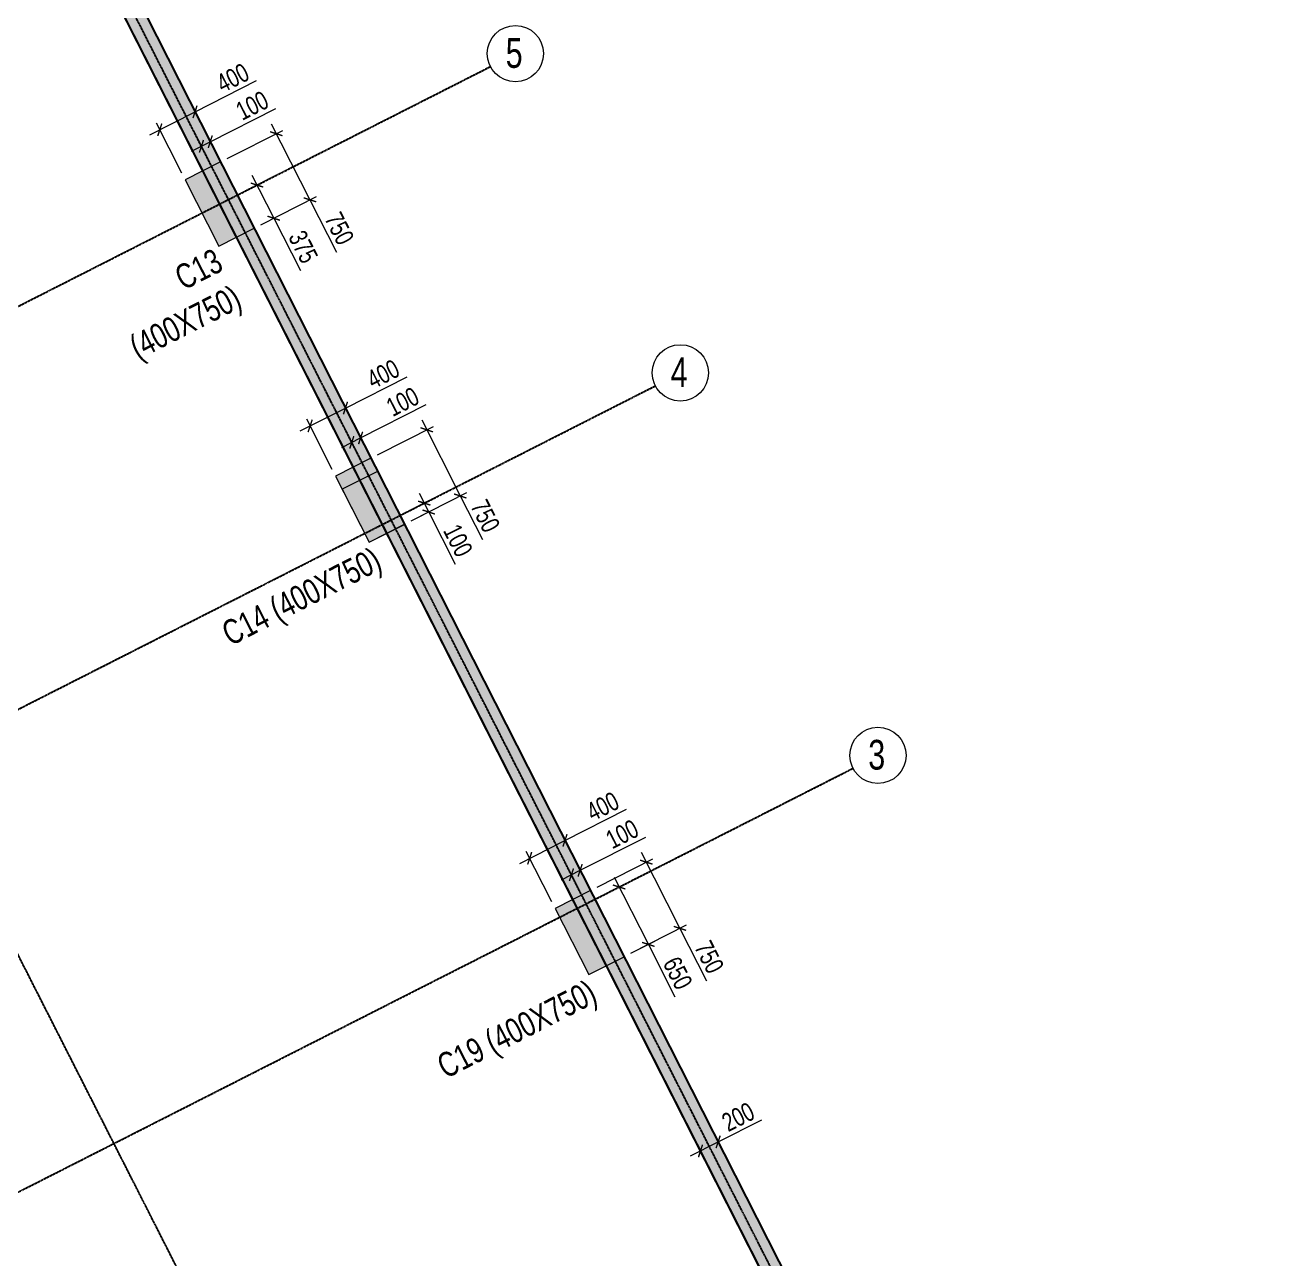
# Model space of a CAD drawing. Header units: millimetres. Extents: x 356 to 40629, y 2483 to 64847.
# Drawn here: x 24580 to 37287, y 38695 to 51162 of the extents above; entities that cross this region are included whole.
import ezdxf

# ---------------------------------------------------------------- set-up
doc = ezdxf.new("R2010")
doc.units = ezdxf.units.MM
doc.linetypes.add('ACAD_ISO10W100', pattern=[18, 12, -3, 0, -3])
doc.linetypes.add('CENTER', pattern=[50.8, 31.75, -6.35, 6.35, -6.35])
doc.layers.add('Arch-Comments', color=30, linetype='Continuous', plot=False)
for name, color, linetype, lineweight in [('S - SEC CUT', 4, 'Continuous', 13), ('S-COL HATCH', 8, 'Continuous', 0), ('S-COLUMN', 6, 'Continuous', 9), ('S-GRID-IDEN', 1, 'Continuous', 9), ('STR-COL-DIM', 8, 'Continuous', 18)]:
    doc.layers.add(name, color=color, linetype=linetype, lineweight=lineweight)
for name, color, linetype in [('S- Structural', 5, 'Continuous'), ('S-COLUMN NO', 6, 'Continuous'), ('S-GRID', 251, 'CENTER'), ('STR-RC WALL', 4, 'Continuous')]:
    doc.layers.add(name, color=color, linetype=linetype)
doc.styles.add('EL', font='swisscl.ttf')
doc.styles.add('SOBHA', font='swisscl.ttf')
doc.styles.add('Swis721 LtCn BT_14', font='swisscl.ttf', dxfattribs={"height": 2.5})
doc.dimstyles.new('S-75', dxfattribs={"dimscale": 75, "dimtxt": 2.5, "dimasz": 1.25, "dimexe": 1, "dimexo": 1, "dimgap": 0.5, "dimtad": 1, "dimdec": 0, "dimrnd": 0.0005, "dimzin": 0, "dimdsep": 46, "dimtxsty": 'EL', "dimblk": 'ARCHTICK', "dimcen": 0.09, "dimdle": 1.5, "dimclrd": 251, "dimclre": 251, "dimclrt": 3, "dimadec": 0, "dimazin": 0, "dimtfac": 1, "dimtdec": 0, "dimtofl": 0, "dimtmove": 0, "dimatfit": 3, "dimfxl": 2, "dimtolj": 1, "dimtzin": 0, "dimlwd": -1, "dimlwe": -1, "dimarcsym": 0})

# ---------------------------------------------------------------- blocks, each defined once
blk = doc.blocks.new('A$Cb8b67056')
at = {"layer": 'S- Structural', "linetype": 'Continuous', "ltscale": 150}
h = blk.add_hatch(color=9, dxfattribs=at)
h.dxf.hatch_style = 1
edge = h.paths.add_edge_path()
edge.add_line((5807, 12101), (2170, 19264))
edge.add_line((2170, 19264), (1489, 26657))
edge.add_line((1489, 26657), (3728, 27795))
edge.add_line((3728, 27795), (1844, 31505))
edge.add_arc((4341, 32773), 2800, 116.9191, 206.9191, ccw=False)
edge.add_line((3073, 35269), (8022, 37782))
edge.add_line((8022, 37782), (23356, 7582))
edge.add_line((23356, 7582), (23656, 7433))
edge.add_line((23656, 7433), (8110, 38051))
edge.add_line((8110, 38051), (2983, 35448))
edge.add_arc((4341, 32773), 3000, 116.9191, 206.9191)
edge.add_line((1666, 31415), (3459, 27883))
edge.add_line((3459, 27883), (1278, 26774))
edge.add_line((1278, 26774), (1974, 19208))
edge.add_line((1974, 19208), (5629, 12010))
edge.add_arc((5138, 11761), 550, -55.2684, 26.9186, ccw=False)
edge.add_line((5452, 11309), (1480, 8555))
edge.add_arc((3784, 5554), 3784, 127.5103, 321.5459)
edge.add_arc((10674, -107), 5135, 121.7, 139.8956, ccw=False)
edge.add_arc((7483, 3216), 1156, 64.7574, 77.4485)
edge.add_arc((10674, -107), 5335, 123.4432, 130.4711)
edge.add_arc((3918, 5523), 3649, 334.4953, 352.5911)
edge.add_arc((13744, 6403), 6353, 192.2731, 198.9021)
edge.add_arc((7597, 3548), 808, 62.0051, 80.2007, ccw=False)
edge.add_arc((13744, 6403), 6153, 149.3688, 200.3614, ccw=False)
edge.add_line((8450, 9537), (8603, 9796))
edge.add_line((8603, 9796), (8431, 9897))
edge.add_line((8431, 9897), (8280, 9636))
edge.add_line((8280, 9636), (8178, 9463))
edge.add_arc((13744, 6403), 6353, 151.1961, 161.7183)
edge.add_arc((20908, 4236), 13835, 162.5032, 163.8355)
edge.add_arc((13744, 6403), 6353, 164.6203, 177.5278)
edge.add_arc((3785, 5554), 3783, 17.2592, 49.7989)
edge.add_line((6227, 8444), (6062, 8321))
edge.add_arc((3785, 5554), 3583, -26.6203, 50.5465, ccw=False)
edge.add_arc((3785, 5554), 3583, 321.5756, 333.3755, ccw=False)
edge.add_arc((10674, -107), 5335, 139.927, 140.0717)
edge.add_arc((3784, 5554), 3584, 244.6516, 321.3767, ccw=False)
edge.add_line((2249, 2315), (2071, 2406))
edge.add_arc((3784, 5554), 3584, 127.5854, 241.4523, ccw=False)
edge.add_line((1598, 8394), (5566, 11145))
edge.add_arc((5138, 11761), 750, 304.7316, 386.9186)
at = {"color": 4, "ltscale": 20}
blk.add_lwpolyline([(6187, 8474, -0.146356), (7398, 6679, -0.124382), (8280, 9636), (8431, 9897), (8603, 9796), (8450, 9537, 0.226243), (7976, 4262, 0.079561), (6747, 3201, -1.130648), (1480, 8555), (5452, 11309, 0.374815), (5629, 12010), (1974, 19208), (1278, 26774), (3459, 27883), (1666, 31415, -0.414214), (2983, 35448), (8110, 38051), (23656, 7433), (23655, 7433)], format="xyb", dxfattribs=at)
at = {"color": 4, "linetype": 'Continuous'}
blk.add_lwpolyline([(23655, 7433), (13720, 5650, -0.570134), (13097, 6786), (13249, 7044), (13422, 6942), (13269, 6684, 0.558487), (13707, 5851), (23356, 7582), (8022, 37782), (3073, 35269, 0.414214), (1844, 31505), (3728, 27795), (1489, 26657), (2170, 19264), (5807, 12101, -0.374815), (5566, 11145), (1598, 8394, 2.861785), (6061, 8321)], format="xyb", dxfattribs=at)
blk = doc.blocks.new('A$Cdfa6e004')
at = {"layer": 'S- Structural', "linetype": 'Continuous', "ltscale": 150}
h = blk.add_hatch(color=9, dxfattribs=at)
h.dxf.hatch_style = 1
h.paths.add_polyline_path([(23655.9, 7383.1), (8109.8, 38000.9), (2982.8, 35397.7, 0.414214), (1666, 31364.6), (3459.4, 27832.5), (1277.9, 26724), (1974.4, 19157.7), (5628.9, 11960.1, -0.3748146), (5451.8, 11259), (1479.8, 8505.4, 1.1306478), (6746.8, 3150.9, -0.0133477), (6928.9, 3355.8), (6997.6, 3512.9), (6828, 3613.7, -1.1978678), (1597.8, 8343.9), (5565.8, 11094.7, 0.3748146), (5807.2, 12050.6), (2170.1, 19214.1), (1489.5, 26607.2), (3728.3, 27744.8), (1844.4, 31455.1, -0.414214), (3073.3, 35219.4), (8022, 37732), (23355.8, 7532.3), (13706.7, 5801.2, -0.5584874), (13268.7, 6634.2), (13096.6, 6736.1, 0.570134), (13719.7, 5600.4)])
at = {"layer": 'STR-RC WALL', "linetype": 'Continuous'}
for points in [[(8450.1, 9487.4, 0.2262432), (7976.1, 4211.9, 0.0795607), (6746.8, 3150.9, -1.1306478), (1479.8, 8505.4), (5451.8, 11259, 0.3748146), (5628.9, 11960.1), (1974.4, 19157.7), (1277.9, 26724), (3459.4, 27832.5), (1666, 31364.6, -0.414214), (2982.8, 35397.7), (8109.8, 38000.9), (23655.9, 7383.1), (23654.8, 7382.9)], [(23654.8, 7382.9), (13719.7, 5600.4, -0.570134), (13096.6, 6736.1), (13268.7, 6634.2, 0.5584874), (13706.7, 5801.2), (23355.8, 7532.3), (8022, 37732), (3073.3, 35219.4, 0.414214), (1844.4, 31455.1), (3728.3, 27744.8), (1489.5, 26607.2), (2170.1, 19214.1), (5807.2, 12050.6, -0.3748146), (5565.8, 11094.7), (1597.8, 8343.9, 2.8617852), (6061, 8270.9)]]:
    blk.add_lwpolyline(points, format="xyb", dxfattribs=at)
blk = doc.blocks.new('_ArchTick')
at = {"color": 0, "linetype": 'ByBlock', "const_width": 0.15}
blk.add_lwpolyline([(-0.5, -0.5), (0.5, 0.5)], dxfattribs=at)
blk = doc.blocks.new('*D441')
at = {"layer": 'STR-COL-DIM', "color": 251, "linetype": 'Continuous', "transparency": 16777216}
for p, q in [((26296, 50286), (26918, 50601)), ((26519, 49846), (26262, 50353)), ((25839, 50054), (26296, 50286)), ((26163, 49665), (25906, 50171))]:
    blk.add_line(p, q, dxfattribs=at)
at = {"layer": 'STR-COL-DIM', "color": 251, "transparency": 16777216, "xscale": 93.75, "yscale": 93.75, "zscale": 93.75}
for p, rotation in [((26296, 50286), 26.91905313535523), ((25940, 50105), 206.9190531353552)]:
    blk.add_blockref('_ArchTick', p, dxfattribs=dict(at, rotation=rotation))
at = {"layer": 'STR-COL-DIM', "color": 3, "transparency": 16777216, "insert": (26677, 50629), "char_height": 187.5, "attachment_point": 5, "rotation": 26.9191, "style": 'EL'}
blk.add_mtext('\\A1;400', dxfattribs=at)
blk = doc.blocks.new('*D442')
at = {"layer": 'STR-COL-DIM', "color": 251, "linetype": 'Continuous', "transparency": 16777216}
for p, q in [((26450, 49984), (27112, 50320)), ((26260, 49887), (26450, 49984)), ((26431, 49801), (26327, 50005)), ((26519, 49846), (26416, 50050))]:
    blk.add_line(p, q, dxfattribs=at)
at = {"layer": 'STR-COL-DIM', "color": 251, "transparency": 16777216, "xscale": 93.75, "yscale": 93.75, "zscale": 93.75}
for p, rotation in [((26361, 49938), 206.9190531353408), ((26450, 49984), 26.91905313534079)]:
    blk.add_blockref('_ArchTick', p, dxfattribs=dict(at, rotation=rotation))
at = {"layer": 'STR-COL-DIM', "color": 3, "transparency": 16777216, "insert": (26874, 50349), "char_height": 187.5, "attachment_point": 5, "rotation": 26.9191, "style": 'EL'}
blk.add_mtext('\\A1;100', dxfattribs=at)
blk = doc.blocks.new('*D443')
at = {"layer": 'STR-COL-DIM', "color": 251, "linetype": 'Continuous', "transparency": 16777216}
for p, q in [((26790, 49479), (26989, 49580)), ((26871, 49646), (27091, 49211)), ((26960, 49144), (27158, 49245)), ((27091, 49211), (27361, 48681))]:
    blk.add_line(p, q, dxfattribs=at)
at = {"layer": 'STR-COL-DIM', "color": 251, "transparency": 16777216}
for p, xscale, yscale, zscale, rotation in [((26922, 49546), 93.75, 93.75, 93.75, 116.9190531376438), ((27091, 49211), 93.75000000000001, 93.75000000000001, 93.75000000000001, 296.9190531376439)]:
    blk.add_blockref('_ArchTick', p, dxfattribs=dict(at, xscale=xscale, yscale=yscale, zscale=zscale, rotation=rotation))
at = {"layer": 'STR-COL-DIM', "color": 3, "transparency": 16777216, "insert": (27389, 48921), "char_height": 187.5, "attachment_point": 5, "rotation": 296.9191, "style": 'EL'}
blk.add_mtext('\\A1;375', dxfattribs=at)
blk = doc.blocks.new('*D444')
at = {"layer": 'STR-COL-DIM', "color": 251, "linetype": 'Continuous', "transparency": 16777216}
for p, q in [((26620, 49813), (27184, 50099)), ((27066, 50166), (27457, 49397)), ((26960, 49144), (27524, 49431)), ((27457, 49397), (27725, 48868))]:
    blk.add_line(p, q, dxfattribs=at)
at = {"layer": 'STR-COL-DIM', "color": 251, "transparency": 16777216, "xscale": 93.75, "yscale": 93.75, "zscale": 93.75}
for p, rotation in [((27117, 50065), 116.9190266238063), ((27457, 49397), 296.9190266238063)]:
    blk.add_blockref('_ArchTick', p, dxfattribs=dict(at, rotation=rotation))
at = {"layer": 'STR-COL-DIM', "color": 3, "transparency": 16777216, "insert": (27754, 49107), "char_height": 187.5, "attachment_point": 5, "rotation": 296.919, "style": 'EL'}
blk.add_mtext('\\A1;750', dxfattribs=at)
blk = doc.blocks.new('*D445')
at = {"layer": 'STR-COL-DIM', "color": 251, "linetype": 'Continuous', "transparency": 16777216}
for p, q in [((27816, 47293), (28438, 47609)), ((27359, 47061), (27816, 47293)), ((28039, 46853), (27782, 47360)), ((27682, 46672), (27425, 47179))]:
    blk.add_line(p, q, dxfattribs=at)
at = {"layer": 'STR-COL-DIM', "color": 251, "transparency": 16777216, "xscale": 93.75, "yscale": 93.75, "zscale": 93.75}
for p, rotation in [((27816, 47293), 26.91905313535523), ((27459, 47112), 206.9190531353552)]:
    blk.add_blockref('_ArchTick', p, dxfattribs=dict(at, rotation=rotation))
at = {"layer": 'STR-COL-DIM', "color": 3, "transparency": 16777216, "insert": (28197, 47636), "char_height": 187.5, "attachment_point": 5, "rotation": 26.9191, "style": 'EL'}
blk.add_mtext('\\A1;400', dxfattribs=at)
blk = doc.blocks.new('*D446')
at = {"layer": 'STR-COL-DIM', "color": 251, "linetype": 'Continuous', "transparency": 16777216}
for p, q in [((27969, 46991), (28632, 47327)), ((28039, 46853), (27935, 47058)), ((27780, 46895), (27969, 46991)), ((27950, 46808), (27846, 47013))]:
    blk.add_line(p, q, dxfattribs=at)
at = {"layer": 'STR-COL-DIM', "color": 251, "transparency": 16777216, "xscale": 93.75, "yscale": 93.75, "zscale": 93.75}
for p, rotation in [((27880, 46946), 206.9190531353408), ((27969, 46991), 26.91905313534079)]:
    blk.add_blockref('_ArchTick', p, dxfattribs=dict(at, rotation=rotation))
at = {"layer": 'STR-COL-DIM', "color": 3, "transparency": 16777216, "insert": (28394, 47356), "char_height": 187.5, "attachment_point": 5, "rotation": 26.9191, "style": 'EL'}
blk.add_mtext('\\A1;100', dxfattribs=at)
blk = doc.blocks.new('*D447')
at = {"layer": 'STR-COL-DIM', "color": 251, "linetype": 'Continuous', "transparency": 16777216}
for p, q in [((28561, 46432), (28657, 46242)), ((28434, 46241), (28679, 46366)), ((28479, 46152), (28724, 46276)), ((28657, 46242), (28924, 45716))]:
    blk.add_line(p, q, dxfattribs=at)
at = {"layer": 'STR-COL-DIM', "color": 251, "transparency": 16777216}
for p, xscale, yscale, zscale, rotation in [((28612, 46332), 93.75, 93.75, 93.75, 116.9192514383829), ((28657, 46242), 93.74999999999999, 93.74999999999999, 93.74999999999999, 296.9192514383829)]:
    blk.add_blockref('_ArchTick', p, dxfattribs=dict(at, xscale=xscale, yscale=yscale, zscale=zscale, rotation=rotation))
at = {"layer": 'STR-COL-DIM', "color": 3, "transparency": 16777216, "insert": (28953, 45954), "char_height": 187.5, "attachment_point": 5, "rotation": 296.9193, "style": 'EL'}
blk.add_mtext('\\A1;100', dxfattribs=at)
blk = doc.blocks.new('*D448')
at = {"layer": 'STR-COL-DIM', "color": 251, "linetype": 'Continuous', "transparency": 16777216}
for p, q in [((28586, 47173), (28976, 46404)), ((28140, 46821), (28704, 47107)), ((28479, 46152), (29043, 46438)), ((28976, 46404), (29200, 45963))]:
    blk.add_line(p, q, dxfattribs=at)
at = {"layer": 'STR-COL-DIM', "color": 251, "transparency": 16777216, "xscale": 93.75, "yscale": 93.75, "zscale": 93.75}
for p, rotation in [((28637, 47073), 116.9190266234271), ((28976, 46404), 296.9190266234272)]:
    blk.add_blockref('_ArchTick', p, dxfattribs=dict(at, rotation=rotation))
at = {"layer": 'STR-COL-DIM', "color": 3, "transparency": 16777216, "insert": (29229, 46202), "char_height": 187.5, "attachment_point": 5, "rotation": 296.919, "style": 'EL'}
blk.add_mtext('\\A1;750', dxfattribs=at)
blk = doc.blocks.new('*D449')
at = {"layer": 'STR-COL-DIM', "color": 251, "linetype": 'Continuous', "transparency": 16777216}
for p, q in [((30034, 42924), (30656, 43240)), ((30257, 42484), (30000, 42991)), ((29577, 42692), (30034, 42924)), ((29901, 42303), (29643, 42810))]:
    blk.add_line(p, q, dxfattribs=at)
at = {"layer": 'STR-COL-DIM', "color": 251, "transparency": 16777216, "xscale": 93.75, "yscale": 93.75, "zscale": 93.75}
for p, rotation in [((30034, 42924), 26.91905313535523), ((29677, 42743), 206.9190531353552)]:
    blk.add_blockref('_ArchTick', p, dxfattribs=dict(at, rotation=rotation))
at = {"layer": 'STR-COL-DIM', "color": 3, "transparency": 16777216, "insert": (30415, 43267), "char_height": 187.5, "attachment_point": 5, "rotation": 26.9191, "style": 'EL'}
blk.add_mtext('\\A1;400', dxfattribs=at)
blk = doc.blocks.new('*D450')
at = {"layer": 'STR-COL-DIM', "color": 251, "linetype": 'Continuous', "transparency": 16777216}
for p, q in [((30187, 42622), (30850, 42958)), ((29998, 42526), (30187, 42622)), ((30168, 42439), (30065, 42644)), ((30257, 42484), (30154, 42689))]:
    blk.add_line(p, q, dxfattribs=at)
at = {"layer": 'STR-COL-DIM', "color": 251, "transparency": 16777216, "xscale": 93.75, "yscale": 93.75, "zscale": 93.75}
for p, rotation in [((30099, 42577), 206.9190531353408), ((30187, 42622), 26.91905313534079)]:
    blk.add_blockref('_ArchTick', p, dxfattribs=dict(at, rotation=rotation))
at = {"layer": 'STR-COL-DIM', "color": 3, "transparency": 16777216, "insert": (30612, 42987), "char_height": 187.5, "attachment_point": 5, "rotation": 26.9191, "style": 'EL'}
blk.add_mtext('\\A1;100', dxfattribs=at)
blk = doc.blocks.new('*D451')
at = {"layer": 'STR-COL-DIM', "color": 251, "linetype": 'Continuous', "transparency": 16777216}
for p, q in [((30403, 42363), (30648, 42487)), ((30530, 42553), (30876, 41873)), ((30698, 41783), (30943, 41907)), ((30876, 41873), (31145, 41342))]:
    blk.add_line(p, q, dxfattribs=at)
at = {"layer": 'STR-COL-DIM', "color": 251, "transparency": 16777216}
for p, xscale, yscale, zscale, rotation in [((30581, 42453), 93.74999999999999, 93.74999999999999, 93.74999999999999, 116.9192056911603), ((30876, 41873), 93.75, 93.75, 93.75, 296.9192056911603)]:
    blk.add_blockref('_ArchTick', p, dxfattribs=dict(at, xscale=xscale, yscale=yscale, zscale=zscale, rotation=rotation))
at = {"layer": 'STR-COL-DIM', "color": 3, "transparency": 16777216, "insert": (31173, 41582), "char_height": 187.5, "attachment_point": 5, "rotation": 296.9192, "style": 'EL'}
blk.add_mtext('\\A1;650', dxfattribs=at)
blk = doc.blocks.new('*D452')
at = {"layer": 'STR-COL-DIM', "color": 251, "linetype": 'Continuous', "transparency": 16777216}
for p, q in [((30358, 42452), (30922, 42738)), ((30804, 42804), (31195, 42035)), ((30698, 41783), (31261, 42069)), ((31195, 42035), (31463, 41506))]:
    blk.add_line(p, q, dxfattribs=at)
at = {"layer": 'STR-COL-DIM', "color": 251, "transparency": 16777216, "xscale": 93.75, "yscale": 93.75, "zscale": 93.75}
for p, rotation in [((30855, 42704), 116.9190266224799), ((31195, 42035), 296.91902662248)]:
    blk.add_blockref('_ArchTick', p, dxfattribs=dict(at, rotation=rotation))
at = {"layer": 'STR-COL-DIM', "color": 3, "transparency": 16777216, "insert": (31491, 41745), "char_height": 187.5, "attachment_point": 5, "rotation": 296.919, "style": 'EL'}
blk.add_mtext('\\A1;750', dxfattribs=at)
blk = doc.blocks.new('GRIDS')
at = {"layer": 'S-GRID', "linetype": 'ACAD_ISO10W100', "ltscale": 0.05}
for p, q in [((133565.2, -63752.2), (115342.8, -27863.4)), ((127981.9, -64573.6), (110572.2, -30285.6)), ((111517.5, -48558.7), (125559, -41429.1)), ((113161.3, -51796.2), (127225.4, -44655.2)), ((115130.7, -55674.9), (129221.9, -48520.1))]:
    blk.add_line(p, q, dxfattribs=at)
at = {"layer": 'S-GRID-IDEN'}
for centre in [(125811.5, -41298.2), (127477.9, -44524.3), (129474.4, -48389.2)]:
    blk.add_circle(centre, 284.4, dxfattribs=at)
at = {"layer": 'S-GRID-IDEN', "color": 2, "style": 'SOBHA'}
for s, p in [('5', (125713.7, -41441.8)), ('4', (127380.2, -44667.9)), ('3', (129376.7, -48532.8))]:
    blk.add_text(s, height=300, rotation=0, dxfattribs=at).set_placement(p)
blk = doc.blocks.new('BASEMENT COLUMNS')
at = {"layer": 'S-COL HATCH'}
h = blk.add_hatch(color=256, dxfattribs=at)
h.dxf.hatch_style = 1
h.paths.add_polyline_path([(5350, -100236), (5750, -100236), (5750, -99486), (5350, -99486)])
h = blk.add_hatch(color=256, dxfattribs=at)
h.dxf.hatch_style = 1
h.paths.add_polyline_path([(5350, -103593), (5750, -103593), (5750, -102843), (5350, -102843)])
h = blk.add_hatch(color=256, dxfattribs=at)
h.dxf.hatch_style = 1
h.paths.add_polyline_path([(5350, -108493), (5750, -108493), (5750, -107743), (5350, -107743)])
at = {"layer": 'S-COLUMN'}
for points in [[(5350, -100236), (5750, -100236), (5750, -99486), (5350, -99486)], [(5350, -103593), (5750, -103593), (5750, -102843), (5350, -102843)], [(5350, -108493), (5750, -108493), (5750, -107743), (5350, -107743)]]:
    blk.add_lwpolyline(points, close=True, dxfattribs=at)
blk = doc.blocks.new('*D357')
at = {"layer": 'S-COLUMN', "color": 251, "linetype": 'Continuous', "transparency": 16777216}
for p, q in [((31581, 39877), (32024, 40101)), ((31659, 39724), (31547, 39944)), ((31303, 39735), (31581, 39877)), ((31480, 39634), (31369, 39853))]:
    blk.add_line(p, q, dxfattribs=at)
at = {"layer": 'S-COLUMN', "color": 251, "transparency": 16777216, "xscale": 93.75, "yscale": 93.75, "zscale": 93.75}
for p, rotation in [((31581, 39877), 26.91905313478552), ((31403, 39786), 206.9190531347855)]:
    blk.add_blockref('_ArchTick', p, dxfattribs=dict(at, rotation=rotation))
at = {"layer": 'S-COLUMN', "color": 3, "transparency": 16777216, "insert": (31784, 40129), "char_height": 187.5, "attachment_point": 5, "rotation": 26.9191, "style": 'EL'}
blk.add_mtext('\\A1;200', dxfattribs=at)

msp = doc.modelspace()

# ---------------------------------------------------------------- hatches: boundary and pattern name
at = {"layer": 'S-COL HATCH'}
h = msp.add_hatch(color=256, dxfattribs=at)
h.dxf.hatch_style = 1
h.paths.add_polyline_path([(26536.3, 48929.4), (26892.9, 49110.5), (26553.4, 49779.2), (26196.7, 49598.1)])
h = msp.add_hatch(color=256, dxfattribs=at)
h.dxf.hatch_style = 1
h.paths.add_polyline_path([(28055.7, 45936.8), (28412.4, 46117.9), (28140.8, 46652.8), (27784.1, 46471.8)])
h = msp.add_hatch(color=256, dxfattribs=at)
h.dxf.hatch_style = 1
h.paths.add_polyline_path([(30273.9, 41567.6), (30630.6, 41748.7), (30291.1, 42417.5), (29934.5, 42236.4)])

# ---------------------------------------------------------------- linework, layer by layer
at = {"layer": 'S-COLUMN'}
for points in [[(26536.3, 48929.4), (26892.9, 49110.5), (26553.4, 49779.2), (26196.7, 49598.1)], [(28055.7, 45936.8), (28412.4, 46117.9), (28140.8, 46652.8), (27784.1, 46471.8)], [(30273.9, 41567.6), (30630.6, 41748.7), (30291.1, 42417.5), (29934.5, 42236.4)]]:
    msp.add_lwpolyline(points, close=True, dxfattribs=at)

# ---------------------------------------------------------------- block references
at = {"layer": 'Arch-Comments', "color": 4, "ltscale": 20}
msp.add_blockref('A$Cb8b67056', (12176.1, 24072), dxfattribs=at)
at = {"layer": 'S - SEC CUT', "ltscale": 20}
msp.add_blockref('A$Cdfa6e004', (12176.1, 24122), dxfattribs=at)
at = {"layer": 'S-COLUMN', "rotation": 26.91905313264673}
msp.add_blockref('BASEMENT COLUMNS', (-23614.2, 135882.8), dxfattribs=at)
at = {"layer": 'S-GRID', "color": 2}
msp.add_blockref('GRIDS', (-96278.7, 92172.3), dxfattribs=at)

# ---------------------------------------------------------------- texts
at = {"layer": 'S-COLUMN NO', "char_height": 250, "attachment_point": 1, "rotation": 27, "style": 'Swis721 LtCn BT_14'}
for s, insert, width, line_spacing_factor in [('\\pxsm1,qr;C13 (400X750)', (25089.4, 48204), 1565.26, 0.688335), ('\\pxsm1,qr;C14 (400X750)', (26600.5, 45137.3), 1670.109, 0.652156), ('\\pxsm1,qr;C19 (400X750)', (28774.9, 40764.6), 1670.109, 0.652156)]:
    msp.add_mtext(s, dxfattribs=dict(at, insert=insert, width=width, line_spacing_factor=line_spacing_factor))

# ---------------------------------------------------------------- dimensions: what is measured, and where the dimension line sits
at = {"layer": 'S-COLUMN', "color": 1}
dim = msp.add_aligned_dim(p1=(31514.4, 39566.7), p2=(31692.8, 39657.2), distance=246.1, dimstyle='S-75', dxfattribs=at)
dim.commit()
dim.dimension.update_dxf_attribs({"geometry": '*D357', "text_midpoint": (31783.9, 40129.3)})
at = {"layer": 'STR-COL-DIM', "color": 2}
for base, p1, p2, angle, picture, middle in [((26296.2, 50285.7), (26196.7, 49598.1), (26553.4, 49779.2), 26.91905, '*D441', (26737.5, 50509.7)), ((26449.6, 49983.5), (26464.5, 49734), (26553.4, 49779.2), 26.91905, '*D442', (26934.7, 50229.8)), ((27456.7, 49396.7), (26553.4, 49779.2), (26892.9, 49110.5), 296.91903, '*D444', (27634.5, 49046.6)), ((27091.5, 49211.3, 0), (26723.1, 49444.8, 0), (26892.9, 49110.5), 296.91905, '*D443', (27269.5, 48860.7, 0)), ((27815.7, 47293.1), (27716.2, 46605.5), (28072.9, 46786.6), 26.91905, '*D445', (28257, 47517.1)), ((27969.1, 46990.9), (27983.9, 46741.4), (28072.9, 46786.6), 26.91905, '*D446', (28454.1, 47237.2)), ((28976.2, 46404.1), (28072.9, 46786.6), (28412.4, 46117.9), 296.91903, '*D448', (29109.5, 46141.5)), ((28657.3, 46242.2, 0), (28367, 46207.3), (28412.4, 46117.9), 296.91925, '*D447', (28834.1, 45894, 0)), ((30034.1, 42924.1), (29934.6, 42236.5), (30291.2, 42417.6), 26.91905, '*D449', (30475.3, 43148.1)), ((30187.5, 42621.9), (30202.3, 42372.4), (30291.2, 42417.6), 26.91905, '*D450', (30672.5, 42868.1)), ((31194.6, 42035.1), (30291.2, 42417.6), (30630.8, 41748.8), 296.91903, '*D452', (31372.3, 41685)), ((30875.7, 41873.2, 0), (30336.4, 42328.6, 0), (30630.8, 41748.8), 296.91921, '*D451', (31054, 41522, 0))]:
    dim = msp.add_linear_dim(base=base, p1=p1, p2=p2, angle=angle, dimstyle='S-75', dxfattribs=at)
    dim.commit()
    dim.dimension.update_dxf_attribs({"geometry": picture, "text_midpoint": middle, "dimtype": 161})

doc.saveas('drawing.dxf')
